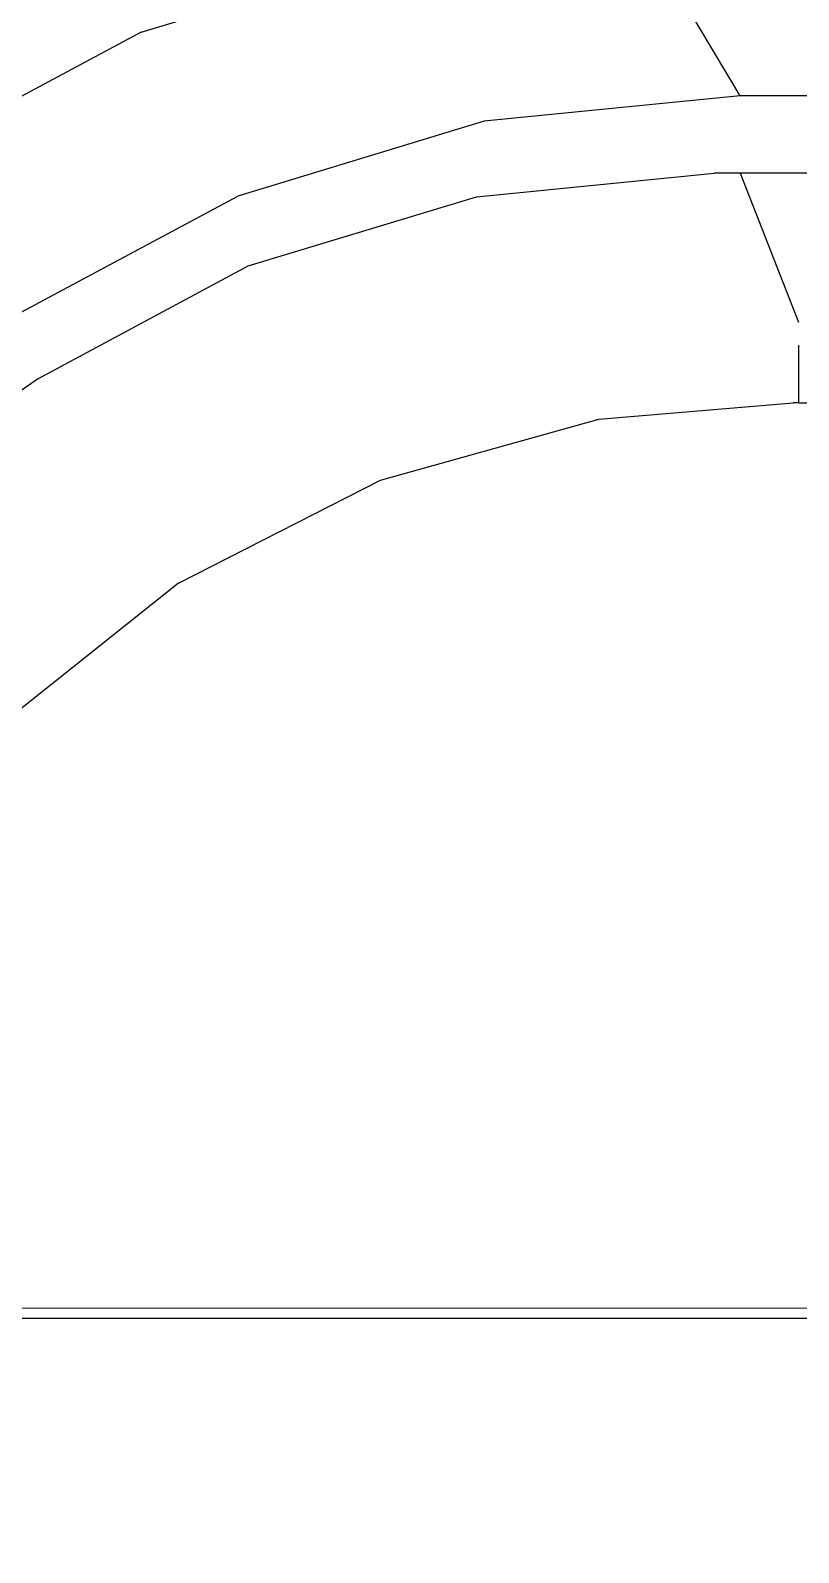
# Model space of a CAD drawing. Extents: x 0 to 230, y -306 to 0.
# Drawn here: x 23.75 to 36.66, y -40.4 to -14.84 of the extents above; entities that cross this region are included whole.
import ezdxf

# ---------------------------------------------------------------- set-up
doc = ezdxf.new("R2010")
doc.units = 0
doc.header["$MEASUREMENT"] = 0
for name, color, linetype in [('Layer1', 252, 'CONTINUOUS'), ('Layer2', 252, 'CONTINUOUS'), ('Layer3', 254, 'CONTINUOUS')]:
    doc.layers.add(name, color=color, linetype=linetype)

msp = doc.modelspace()

# ---------------------------------------------------------------- linework, layer by layer
at = {"layer": 'Layer1', "linetype": 'Continuous', "invisible_edges": 15}
for points in [[(29.924, -13.017, 107.565), (29.924, -13.017, 107.565), (25.962, -15.647, 88.142), (29.765, -14.486, 88.208)], [(25.962, -15.647, 88.142), (25.962, -15.647, 88.142), (26.672, -13.798, 107.487), (29.924, -13.017, 107.565)], [(23.696, -15.032, 107.451), (23.696, -15.032, 107.451), (26.672, -13.798, 107.487), (22.381, -14.168, 125.063)], [(25.962, -15.647, 88.142), (25.962, -15.647, 88.142), (23.696, -15.032, 107.451), (26.672, -13.798, 107.487)], [(30.857, -14.991, 85.992), (30.857, -14.991, 85.992), (29.765, -14.486, 88.208), (33.737, -14.068, 88.321)], [(33.737, -15.488, 83.675), (33.737, -15.488, 83.675), (30.857, -14.991, 85.992), (33.737, -14.068, 88.321)], [(33.737, -15.488, 83.675), (34.057, -15.484, 83.686), (33.869, -14.068, 88.323), (33.737, -14.068, 88.321)], [(34.057, -15.484, 83.686), (33.868, -14.068, 88.323), (196.13, -14.068, 88.323), (195.942, -15.484, 83.686)], [(25.354, -16.639, 85.992), (25.354, -16.639, 85.992), (25.962, -15.647, 88.142), (29.765, -14.486, 88.208)], [(25.354, -16.639, 85.992), (25.354, -16.639, 85.992), (28.044, -15.616, 85.992), (29.765, -14.486, 88.208)], [(30.857, -14.991, 85.992), (30.857, -14.991, 85.992), (28.044, -15.616, 85.992), (29.765, -14.486, 88.208)], [(25.962, -15.647, 88.142), (25.962, -15.647, 88.142), (22.641, -17.382, 88.125), (23.696, -15.032, 107.451)], [(29.77, -15.973, 83.455), (29.77, -15.973, 83.455), (28.044, -15.616, 85.992), (30.857, -14.991, 85.992)], [(33.737, -15.488, 83.675), (33.737, -15.488, 83.675), (29.77, -15.973, 83.455), (30.857, -14.991, 85.992)], [(34.797, -16.724, 65.256), (34.797, -16.724, 65.256), (29.77, -15.973, 83.455), (33.737, -15.488, 83.675)], [(33.737, -15.488, 83.675), (34.057, -15.484, 83.686), (34.797, -16.724, 65.256)], [(194.445, -17.994, 46.393), (35.554, -17.994, 46.393), (34.057, -15.484, 83.686), (195.942, -15.484, 83.686)], [(22.836, -18.046, 85.992), (22.836, -18.046, 85.992), (22.641, -17.382, 88.125), (25.962, -15.647, 88.142)], [(22.836, -18.046, 85.992), (22.836, -18.046, 85.992), (25.354, -16.639, 85.992), (25.962, -15.647, 88.142)], [(28.044, -15.616, 85.992), (28.044, -15.616, 85.992), (28.271, -16.372, 83.406), (25.354, -16.639, 85.992)], [(29.77, -15.973, 83.455), (29.77, -15.973, 83.455), (28.271, -16.372, 83.406), (28.044, -15.616, 85.992)], [(28.687, -17.707, 65.077), (28.687, -17.707, 65.077), (28.271, -16.372, 83.406), (29.77, -15.973, 83.455)], [(29.77, -15.973, 83.455), (29.77, -15.973, 83.455), (28.687, -17.707, 65.077), (31.782, -16.964, 65.151)], [(34.797, -16.724, 65.256), (34.797, -16.724, 65.256), (31.782, -16.964, 65.151), (29.77, -15.973, 83.455)], [(28.271, -16.372, 83.406), (28.271, -16.372, 83.406), (26.197, -17.141, 83.369), (25.354, -16.639, 85.992)], [(28.687, -17.707, 65.077), (28.687, -17.707, 65.077), (25.854, -18.881, 65.042), (28.271, -16.372, 83.406)], [(28.271, -16.372, 83.406), (28.271, -16.372, 83.406), (26.197, -17.141, 83.369), (25.854, -18.881, 65.042)], [(26.197, -17.141, 83.369), (26.197, -17.141, 83.369), (25.354, -16.639, 85.992), (22.836, -18.046, 85.992)], [(34.797, -16.724, 65.256), (31.782, -16.964, 65.151), (35.554, -17.994, 46.393)], [(31.782, -16.964, 65.151), (31.782, -16.964, 65.151), (28.439, -19.33, 46.251), (31.635, -18.394, 46.297)], [(28.439, -19.33, 46.251), (28.439, -19.33, 46.251), (28.687, -17.707, 65.077), (31.782, -16.964, 65.151)], [(35.554, -17.994, 46.393), (35.554, -17.994, 46.393), (31.635, -18.394, 46.297), (31.782, -16.964, 65.151)], [(23.274, -18.712, 83.386), (23.274, -18.712, 83.386), (26.197, -17.141, 83.369), (22.836, -18.046, 85.992)], [(25.854, -18.881, 65.042), (25.854, -18.881, 65.042), (23.274, -18.712, 83.386), (26.197, -17.141, 83.369)], [(28.687, -17.707, 65.077), (28.687, -17.707, 65.077), (25.382, -20.825, 46.242), (28.439, -19.33, 46.251)], [(25.382, -20.825, 46.242), (25.382, -20.825, 46.242), (25.854, -18.881, 65.042), (28.687, -17.707, 65.077)], [(32.625, -18.916, 44.214), (32.625, -18.916, 44.214), (31.635, -18.394, 46.297), (35.554, -17.994, 46.393)], [(35.493, -18.752, 44.069), (35.493, -18.752, 44.069), (32.625, -18.916, 44.214), (35.554, -17.994, 46.393)], [(194.566, -19.509, 41.749), (194.445, -17.994, 46.393), (35.554, -17.994, 46.393), (35.432, -19.509, 41.749)], [(29.886, -19.54, 44.214), (29.886, -19.54, 44.214), (28.439, -19.33, 46.251), (31.635, -18.394, 46.297)], [(29.886, -19.54, 44.214), (29.886, -19.54, 44.214), (32.625, -18.916, 44.214), (31.635, -18.394, 46.297)], [(23.274, -18.712, 83.386), (23.274, -18.712, 83.386), (23.172, -20.523, 65.045), (25.854, -18.881, 65.042)], [(25.854, -18.881, 65.042), (25.854, -18.881, 65.042), (23.172, -20.523, 65.045), (25.382, -20.825, 46.242)], [(35.432, -19.509, 41.749), (35.432, -19.509, 41.749), (32.625, -18.916, 44.214), (35.493, -18.752, 44.069)], [(31.527, -19.882, 41.909), (31.527, -19.882, 41.909), (29.886, -19.54, 44.214), (32.625, -18.916, 44.214)], [(35.432, -19.509, 41.749), (35.432, -19.509, 41.749), (31.527, -19.882, 41.909), (32.625, -18.916, 44.214)], [(25.382, -20.825, 46.242), (25.382, -20.825, 46.242), (24.835, -21.967, 44.214), (28.439, -19.33, 46.251)], [(24.835, -21.967, 44.214), (24.835, -21.967, 44.214), (27.273, -20.562, 44.214), (28.439, -19.33, 46.251)], [(28.439, -19.33, 46.251), (28.439, -19.33, 46.251), (27.273, -20.562, 44.214), (29.886, -19.54, 44.214)], [(30.1, -20.236, 41.98), (30.1, -20.236, 41.98), (27.273, -20.562, 44.214), (29.886, -19.54, 44.214)], [(31.527, -19.882, 41.909), (31.527, -19.882, 41.909), (30.1, -20.236, 41.98), (29.886, -19.54, 44.214)], [(35.432, -19.509, 41.634), (35.432, -19.509, 41.634), (31.527, -19.882, 41.793), (32.834, -21.461, 15.903)], [(32.834, -21.461, 15.903), (32.834, -21.461, 15.903), (36.087, -21.101, 16.857), (35.432, -19.509, 41.634)], [(193.343, -21.095, 16.947), (36.656, -21.095, 16.947), (35.432, -19.509, 41.634), (194.566, -19.509, 41.634)], [(36.087, -21.101, 16.857), (36.656, -21.095, 16.947), (35.432, -19.509, 41.634)], [(31.527, -19.882, 41.793), (31.527, -19.882, 41.793), (30.1, -20.236, 41.864), (31.052, -21.906, 15.589)], [(32.834, -21.461, 15.903), (32.834, -21.461, 15.903), (31.052, -21.906, 15.589), (31.527, -19.882, 41.793)], [(27.273, -20.562, 44.214), (27.273, -20.562, 44.214), (28.612, -20.738, 42.062), (30.1, -20.236, 41.98)], [(30.1, -20.236, 41.864), (30.1, -20.236, 41.864), (28.612, -20.738, 41.946), (29.996, -22.258, 15.463)], [(31.052, -21.906, 15.589), (31.052, -21.906, 15.589), (29.996, -22.258, 15.463), (30.1, -20.236, 41.864)], [(25.382, -20.825, 46.242), (25.382, -20.825, 46.242), (22.361, -23.051, 46.27), (23.172, -20.523, 65.045)], [(28.612, -20.738, 42.062), (28.612, -20.738, 42.062), (24.835, -21.967, 44.214), (27.273, -20.562, 44.214)], [(22.612, -23.733, 44.214), (22.612, -23.733, 44.214), (22.361, -23.051, 46.27), (25.382, -20.825, 46.242)], [(24.835, -21.967, 44.214), (24.835, -21.967, 44.214), (22.612, -23.733, 44.214), (25.382, -20.825, 46.242)], [(25.687, -22.185, 42.22), (25.687, -22.185, 42.22), (28.612, -20.738, 42.062), (24.835, -21.967, 44.214)], [(28.612, -20.738, 41.946), (28.612, -20.738, 41.946), (25.687, -22.185, 42.105), (27.069, -23.621, 15.346)], [(29.996, -22.258, 15.463), (29.996, -22.258, 15.463), (27.069, -23.621, 15.346), (28.612, -20.738, 41.946)], [(36.657, -21.097, 2.254), (17.748, -153.146, 2.254), (17.749, -115.244, 2.254)], [(36.657, -21.097, 2.254), (36.657, -284.905, 2.254), (17.748, -153.146, 2.254)], [(36.657, -21.097, 2.254), (17.749, -115.244, 2.254), (17.752, -39.051, 2.254)], [(17.788, -37.896, 2.254), (17.752, -39.049, 2.254), (36.656, -21.095, 2.254)], [(36.563, -21.095, 2.254), (17.887, -36.835, 2.254), (17.788, -37.896, 2.254)], [(36.563, -21.095, 2.254), (36.656, -21.095, 2.254), (17.788, -37.896, 2.254)], [(18.289, -34.654, 2.254), (17.887, -36.835, 2.254), (36.563, -21.095, 2.254)], [(20.648, -29.64, 2.254), (18.289, -34.654, 2.254), (36.563, -21.095, 2.254)], [(36.563, -21.095, 2.254), (20.648, -29.64, 2.254), (25.174, -24.864, 2.254)], [(25.174, -24.864, 2.254), (30.104, -22.219, 2.254), (36.563, -21.095, 2.254)], [(33.146, -21.402, 15.972), (36.563, -21.095, 2.254), (30.104, -22.219, 2.254)], [(36.563, -21.095, 2.254), (36.087, -21.101, 16.857), (33.146, -21.402, 15.972)], [(36.087, -21.101, 16.857), (36.656, -21.095, 16.947), (36.563, -21.095, 2.254)], [(193.343, -21.095, 2.254), (36.562, -21.095, 2.254), (36.656, -21.095, 16.947), (193.343, -21.095, 16.947)], [(30.104, -22.219, 2.254), (33.146, -21.402, 15.972), (30.105, -22.218, 15.474)], [(22.722, -24.449, 42.393), (22.722, -24.449, 42.393), (22.612, -23.733, 44.214), (24.835, -21.967, 44.214)], [(22.722, -24.449, 42.393), (22.722, -24.449, 42.393), (25.687, -22.185, 42.22), (24.835, -21.967, 44.214)], [(25.687, -22.185, 42.105), (25.687, -22.185, 42.105), (22.722, -24.449, 42.277), (25.171, -24.865, 15.487)], [(27.069, -23.621, 15.346), (27.069, -23.621, 15.346), (25.171, -24.865, 15.487), (25.687, -22.185, 42.105)], [(30, -22.256, 15.464), (30.104, -22.219, 2.254), (25.174, -24.864, 2.254)], [(30, -22.256, 15.464), (30.105, -22.218, 15.474), (30.104, -22.219, 2.254)], [(27.071, -23.62, 15.346), (30, -22.256, 15.464), (25.174, -24.864, 2.254)], [(25.171, -24.865, 15.487), (27.071, -23.62, 15.346), (25.174, -24.864, 2.254)], [(22.722, -24.449, 42.277), (22.722, -24.449, 42.277), (22.2, -27.609, 16.262), (24.48, -25.405, 15.594)], [(25.171, -24.865, 15.487), (25.171, -24.865, 15.487), (24.48, -25.405, 15.594), (22.722, -24.449, 42.277)], [(24.48, -25.404, 15.594), (25.174, -24.864, 2.254), (20.648, -29.64, 2.254)], [(24.48, -25.404, 15.594), (25.171, -24.865, 15.487), (25.174, -24.864, 2.254)], [(22.191, -27.619, 16.266), (24.48, -25.404, 15.594), (20.648, -29.64, 2.254)]]:
    msp.add_3dface(points, dxfattribs=at)
at = {"layer": 'Layer2', "linetype": 'Continuous'}
for points, invisible_edges in [([(25.156, -13.758, 85.377), (25.156, -13.758, 85.377), (19.726, -14.993, 105.356), (22.877, -13.088, 105.354)], 15), ([(31.504, -14.845, 63.339), (31.504, -14.845, 63.339), (29.718, -13.627, 84.015), (33.982, -13.196, 84.014)], 11), ([(31.504, -14.845, 63.339), (33.982, -13.196, 84.014), (34.037, -13.196, 84.014), (35.675, -15.941, 43.217)], 15), ([(25.156, -13.758, 85.377), (25.156, -13.758, 85.377), (21.185, -15.882, 85.376), (19.726, -14.993, 105.356)], 13), ([(21.185, -15.882, 85.376), (21.185, -15.882, 85.376), (25.183, -13.824, 85.074), (25.156, -13.758, 85.377)], 15), ([(29.718, -13.627, 84.015), (29.718, -13.627, 84.015), (25.61, -14.871, 84.017), (25.596, -14.838, 84.17)], 15), ([(31.504, -14.845, 63.339), (31.504, -14.845, 63.339), (25.61, -14.871, 84.017), (29.718, -13.627, 84.015)], 11), ([(25.183, -13.824, 85.074), (25.183, -13.824, 85.074), (21.225, -15.942, 85.073), (21.185, -15.882, 85.376)], 15), ([(21.225, -15.942, 85.073), (21.225, -15.942, 85.073), (25.251, -13.987, 84.79), (25.183, -13.824, 85.074)], 15), ([(25.251, -13.987, 84.79), (25.251, -13.987, 84.79), (21.323, -16.089, 84.789), (21.225, -15.942, 85.073)], 15), ([(21.323, -16.089, 84.789), (21.323, -16.089, 84.789), (25.353, -14.232, 84.577), (25.251, -13.987, 84.79)], 15), ([(25.353, -14.232, 84.577), (25.353, -14.232, 84.577), (21.47, -16.309, 84.577), (21.323, -16.089, 84.789)], 15), ([(21.47, -16.309, 84.577), (21.47, -16.309, 84.577), (22.747, -15.86, 84.469), (25.353, -14.232, 84.577)], 15), ([(25.353, -14.232, 84.577), (25.353, -14.232, 84.577), (22.747, -15.86, 84.469), (26.083, -14.272, 84.467)], 15), ([(26.083, -14.272, 84.467), (26.083, -14.272, 84.467), (25.513, -14.637, 84.415), (22.747, -15.86, 84.469)], 15), ([(22.747, -15.86, 84.469), (22.747, -15.86, 84.469), (21.689, -16.682, 84.416), (25.513, -14.637, 84.415)], 15), ([(21.689, -16.682, 84.416), (21.689, -16.682, 84.416), (25.563, -14.756, 84.311), (25.513, -14.637, 84.415)], 15), ([(21.689, -16.682, 84.416), (21.689, -16.682, 84.416), (21.76, -16.788, 84.312), (25.563, -14.756, 84.311)], 15), ([(25.563, -14.756, 84.311), (25.563, -14.756, 84.311), (25.596, -14.838, 84.17), (21.76, -16.788, 84.312)], 15), ([(25.596, -14.838, 84.17), (25.596, -14.838, 84.17), (21.809, -16.861, 84.172), (21.76, -16.788, 84.312)], 15), ([(21.809, -16.861, 84.172), (21.809, -16.861, 84.172), (25.61, -14.871, 84.017), (25.596, -14.838, 84.17)], 15), ([(21.829, -16.891, 84.019), (21.829, -16.891, 84.019), (21.809, -16.861, 84.172), (25.61, -14.871, 84.017)], 15), ([(25.61, -14.871, 84.017), (25.61, -14.871, 84.017), (21.829, -16.891, 84.019), (24.9, -16.981, 63.217)], 13), ([(28.056, -15.673, 63.256), (28.056, -15.673, 63.256), (24.9, -16.981, 63.217), (25.61, -14.871, 84.017)], 15), ([(25.61, -14.871, 84.017), (25.61, -14.871, 84.017), (28.056, -15.673, 63.256), (31.504, -14.845, 63.339)], 15), ([(31.374, -16.367, 43.21), (31.374, -16.367, 43.21), (28.056, -15.673, 63.256), (31.504, -14.845, 63.339)], 15), ([(35.675, -15.941, 43.217), (35.675, -15.941, 43.217), (31.374, -16.367, 43.21), (31.504, -14.845, 63.339)], 13), ([(27.235, -17.623, 43.207), (27.235, -17.623, 43.207), (24.9, -16.981, 63.217), (28.056, -15.673, 63.256)], 15), ([(31.374, -16.367, 43.21), (31.374, -16.367, 43.21), (27.235, -17.623, 43.207), (28.056, -15.673, 63.256)], 13), ([(31.374, -16.366, 43.21), (31.374, -16.366, 43.21), (35.675, -16.072, 42.781), (35.675, -15.939, 43.217)], 15), ([(31.389, -16.441, 42.894), (31.389, -16.441, 42.894), (31.374, -16.366, 43.21), (35.675, -16.072, 42.781)], 15), ([(35.675, -16.204, 42.603), (35.675, -16.204, 42.603), (31.389, -16.441, 42.894), (35.675, -16.072, 42.781)], 15), ([(194.324, -16.072, 42.781), (194.324, -15.941, 43.217), (35.675, -15.941, 43.217), (35.675, -16.072, 42.781)], 15), ([(35.675, -16.204, 42.603), (35.675, -16.072, 42.781), (194.324, -16.072, 42.781), (194.324, -16.204, 42.603)], 15), ([(31.426, -16.627, 42.6), (31.426, -16.627, 42.6), (31.389, -16.441, 42.894), (35.675, -16.204, 42.603)], 15), ([(35.675, -16.385, 42.448), (35.675, -16.385, 42.448), (31.426, -16.627, 42.6), (35.675, -16.204, 42.603)], 15), ([(194.324, -16.385, 42.448), (194.324, -16.204, 42.603), (35.675, -16.204, 42.603), (35.675, -16.385, 42.448)], 15), ([(27.235, -17.622, 43.207), (27.235, -17.622, 43.207), (31.389, -16.441, 42.894), (31.374, -16.366, 43.21)], 15), ([(27.235, -17.622, 43.207), (27.235, -17.622, 43.207), (27.264, -17.693, 42.891), (31.389, -16.441, 42.894)], 15), ([(31.389, -16.441, 42.894), (31.389, -16.441, 42.894), (31.426, -16.627, 42.6), (27.264, -17.693, 42.891)], 15), ([(31.481, -16.905, 42.388), (31.481, -16.905, 42.388), (31.426, -16.627, 42.6), (35.675, -16.385, 42.448)], 15), ([(35.675, -16.385, 42.448), (35.675, -16.385, 42.448), (33.524, -16.894, 42.293), (31.481, -16.905, 42.388)], 15), ([(35.675, -16.385, 42.448), (35.675, -16.385, 42.448), (35.18, -16.806, 42.29), (33.524, -16.894, 42.293)], 15), ([(35.237, -16.806, 42.29), (35.237, -16.806, 42.29), (35.18, -16.806, 42.29), (35.675, -16.385, 42.448)], 15), ([(35.675, -16.804, 42.29), (35.675, -16.804, 42.29), (35.237, -16.806, 42.29), (35.675, -16.385, 42.448)], 15), ([(35.675, -16.804, 42.29), (35.675, -16.385, 42.448), (194.324, -16.385, 42.448), (194.324, -16.804, 42.29)], 15), ([(27.264, -17.693, 42.891), (27.264, -17.693, 42.891), (27.337, -17.869, 42.599), (31.426, -16.627, 42.6)], 15), ([(27.337, -17.869, 42.599), (27.337, -17.869, 42.599), (31.481, -16.905, 42.388), (31.426, -16.627, 42.6)], 15), ([(33.524, -16.894, 42.293), (33.524, -16.894, 42.293), (35.237, -16.964, 42.24), (35.237, -16.806, 42.29)], 15), ([(35.675, -16.804, 42.29), (35.675, -16.804, 42.29), (35.675, -16.961, 42.241), (35.237, -16.806, 42.29)], 15), ([(35.675, -16.961, 42.241), (35.237, -16.964, 42.24), (35.237, -16.806, 42.29), (35.675, -16.961, 42.241)], 15), ([(194.324, -16.961, 42.241), (194.324, -16.804, 42.29), (35.675, -16.804, 42.29), (35.675, -16.961, 42.241)], 15), ([(24.9, -16.981, 63.217), (24.9, -16.981, 63.217), (21.914, -18.81, 63.22), (21.829, -16.891, 84.019)], 15), ([(27.235, -17.623, 43.207), (27.235, -17.623, 43.207), (21.914, -18.81, 63.22), (24.9, -16.981, 63.217)], 15), ([(31.481, -16.905, 42.388), (31.481, -16.905, 42.388), (27.446, -18.13, 42.387), (27.337, -17.869, 42.599)], 15), ([(29.85, -17.564, 42.299), (29.85, -17.564, 42.299), (27.446, -18.13, 42.387), (31.481, -16.905, 42.388)], 15), ([(33.524, -16.894, 42.293), (33.524, -16.894, 42.293), (29.85, -17.564, 42.299), (31.481, -16.905, 42.388)], 15), ([(29.85, -17.564, 42.299), (29.85, -17.564, 42.299), (31.195, -17.383, 42.244), (33.524, -16.894, 42.293)], 15), ([(31.195, -17.383, 42.244), (31.195, -17.383, 42.244), (33.524, -16.894, 42.293), (35.237, -16.964, 42.24)], 15), ([(35.237, -16.964, 42.24), (35.237, -16.964, 42.24), (35.237, -17.104, 42.134), (31.195, -17.383, 42.244)], 15), ([(31.195, -17.383, 42.244), (31.195, -17.383, 42.244), (31.22, -17.511, 42.139), (35.237, -17.104, 42.134)], 15), ([(31.22, -17.511, 42.139), (31.22, -17.511, 42.139), (35.236, -17.199, 41.986), (35.237, -17.104, 42.134)], 15), ([(35.236, -17.199, 41.986), (35.236, -17.199, 41.986), (35.237, -17.104, 42.134), (35.675, -17.199, 41.984)], 15), ([(35.675, -17.103, 42.134), (35.675, -17.103, 42.134), (35.675, -16.961, 42.241), (35.237, -16.964, 42.24)], 15), ([(35.675, -17.103, 42.134), (35.675, -17.103, 42.134), (35.237, -17.104, 42.134), (35.237, -16.964, 42.24)], 15), ([(35.675, -17.199, 41.984), (35.675, -17.199, 41.984), (35.237, -17.104, 42.134), (35.675, -17.103, 42.134)], 15), ([(35.675, -16.961, 42.241), (35.675, -17.103, 42.134), (194.324, -17.103, 42.134), (194.324, -16.961, 42.241)], 15), ([(35.675, -17.199, 41.984), (35.675, -17.103, 42.134), (194.324, -17.103, 42.134), (194.324, -17.199, 41.984)], 15), ([(31.22, -17.511, 42.139), (31.22, -17.511, 42.139), (31.237, -17.598, 41.996), (35.236, -17.199, 41.986)], 15), ([(31.237, -17.598, 41.996), (31.237, -17.598, 41.996), (35.236, -17.237, 41.825), (35.236, -17.199, 41.986)], 15), ([(35.236, -17.237, 41.825), (35.236, -17.237, 41.825), (31.244, -17.633, 41.841), (31.237, -17.598, 41.996)], 15), ([(36.562, -19.741, 2.749), (36.562, -19.741, 2.749), (31.244, -17.634, 41.726), (35.236, -17.238, 41.71)], 11), ([(35.676, -17.236, 41.825), (35.676, -17.236, 41.825), (35.236, -17.199, 41.986), (35.675, -17.199, 41.984)], 15), ([(35.236, -17.237, 41.825), (35.236, -17.237, 41.825), (35.236, -17.199, 41.986), (35.676, -17.236, 41.825)], 15), ([(35.676, -17.238, 41.709), (35.236, -17.238, 41.71), (36.562, -19.741, 2.749), (36.656, -19.741, 2.749)], 14), ([(194.324, -17.236, 41.825), (194.324, -17.199, 41.984), (35.675, -17.199, 41.984), (35.676, -17.236, 41.825)], 15), ([(35.676, -17.238, 41.709), (36.656, -19.741, 2.749), (193.343, -19.741, 2.749), (194.324, -17.238, 41.709)], 2), ([(21.914, -18.81, 63.22), (21.914, -18.81, 63.22), (23.436, -19.655, 43.206), (27.235, -17.623, 43.207)], 11), ([(23.436, -19.654, 43.206), (23.436, -19.654, 43.206), (27.264, -17.693, 42.891), (27.235, -17.622, 43.207)], 15), ([(26.072, -19.002, 42.308), (26.072, -19.002, 42.308), (27.446, -18.13, 42.387), (29.85, -17.564, 42.299)], 15), ([(27.318, -18.571, 42.25), (27.318, -18.571, 42.25), (26.072, -19.002, 42.308), (29.85, -17.564, 42.299)], 15), ([(27.318, -18.571, 42.25), (27.318, -18.571, 42.25), (29.85, -17.564, 42.299), (31.195, -17.383, 42.244)], 15), ([(31.195, -17.383, 42.244), (31.195, -17.383, 42.244), (31.22, -17.511, 42.139), (27.318, -18.571, 42.25)], 15), ([(27.364, -18.685, 42.145), (27.364, -18.685, 42.145), (27.318, -18.571, 42.25), (31.22, -17.511, 42.139)], 15), ([(31.22, -17.511, 42.139), (31.22, -17.511, 42.139), (31.237, -17.598, 41.996), (27.364, -18.685, 42.145)], 15), ([(31.237, -17.598, 41.996), (31.237, -17.598, 41.996), (27.396, -18.762, 42.006), (27.364, -18.685, 42.145)], 15), ([(27.396, -18.762, 42.006), (27.396, -18.762, 42.006), (31.244, -17.633, 41.841), (31.237, -17.598, 41.996)], 15), ([(31.244, -17.633, 41.841), (31.244, -17.633, 41.841), (27.409, -18.794, 41.857), (27.396, -18.762, 42.006)], 15), ([(32.57, -20.138, 2.727), (32.57, -20.138, 2.727), (27.409, -18.795, 41.741), (31.244, -17.634, 41.726)], 11), ([(31.244, -17.634, 41.726), (31.244, -17.634, 41.726), (32.57, -20.138, 2.727), (36.562, -19.741, 2.749)], 15), ([(27.264, -17.693, 42.891), (27.264, -17.693, 42.891), (23.479, -19.718, 42.89), (23.436, -19.654, 43.206)], 15), ([(23.479, -19.718, 42.89), (23.479, -19.718, 42.89), (27.337, -17.869, 42.599), (27.264, -17.693, 42.891)], 15), ([(27.337, -17.869, 42.599), (27.337, -17.869, 42.599), (23.585, -19.876, 42.598), (23.479, -19.718, 42.89)], 15), ([(23.585, -19.876, 42.598), (23.585, -19.876, 42.598), (27.446, -18.13, 42.387), (27.337, -17.869, 42.599)], 15), ([(27.446, -18.13, 42.387), (27.446, -18.13, 42.387), (23.742, -20.111, 42.387), (23.585, -19.876, 42.598)], 15), ([(23.742, -20.111, 42.387), (23.742, -20.111, 42.387), (26.072, -19.002, 42.308), (27.446, -18.13, 42.387)], 15), ([(23.754, -20.492, 42.256), (23.754, -20.492, 42.256), (26.072, -19.002, 42.308), (27.318, -18.571, 42.25)], 15), ([(27.318, -18.571, 42.25), (27.318, -18.571, 42.25), (27.364, -18.685, 42.145), (23.754, -20.492, 42.256)], 15), ([(23.819, -20.59, 42.151), (23.819, -20.59, 42.151), (23.754, -20.492, 42.256), (27.364, -18.685, 42.145)], 15), ([(23.819, -20.59, 42.151), (23.819, -20.59, 42.151), (27.396, -18.762, 42.006), (27.364, -18.685, 42.145)], 15), ([(27.396, -18.762, 42.006), (27.396, -18.762, 42.006), (23.863, -20.656, 42.015), (23.819, -20.59, 42.151)], 15), ([(23.863, -20.656, 42.015), (23.863, -20.656, 42.015), (27.409, -18.794, 41.857), (27.396, -18.762, 42.006)], 15), ([(23.881, -20.683, 41.869), (23.881, -20.683, 41.869), (23.863, -20.656, 42.015), (27.409, -18.794, 41.857)], 15), ([(25.204, -23.189, 2.716), (25.204, -23.189, 2.716), (23.881, -20.684, 41.754), (27.409, -18.795, 41.741)], 11), ([(28.728, -21.304, 2.715), (28.728, -21.304, 2.715), (25.204, -23.189, 2.716), (27.409, -18.795, 41.741)], 15), ([(27.409, -18.795, 41.741), (27.409, -18.795, 41.741), (28.728, -21.304, 2.715), (32.57, -20.138, 2.727)], 15), ([(23.119, -20.776, 42.315), (23.119, -20.776, 42.315), (23.754, -20.492, 42.256), (26.072, -19.002, 42.308)], 15), ([(26.072, -19.002, 42.308), (26.072, -19.002, 42.308), (23.119, -20.776, 42.315), (23.742, -20.111, 42.387)], 15), ([(32.57, -20.14, 2.727), (32.648, -20.531, 1.241), (36.563, -20.125, 1.282), (36.562, -19.743, 2.749)], 15), ([(36.562, -19.743, 2.749), (36.656, -19.743, 2.749), (36.656, -20.125, 1.282), (36.563, -20.125, 1.282)], 15), ([(28.728, -21.306, 2.715), (32.57, -20.14, 2.727), (32.648, -20.531, 1.241), (28.882, -21.678, 1.233)], 15), ([(32.648, -20.531, 1.241), (33.3, -21.371, -0.005), (36.563, -21.095, -0.005), (36.563, -20.125, 1.282)], 13), ([(36.563, -20.125, 1.282), (36.656, -20.125, 1.282), (36.656, -21.095, -0.005), (36.563, -21.095, -0.005)], 11), ([(36.656, -20.126, 1.282), (36.656, -21.095, -0.005), (115, -21.096, -0.005), (115, -20.126, 1.281)], 12), ([(20.626, -23.065, 42.26), (20.626, -23.065, 42.26), (23.119, -20.776, 42.315), (23.754, -20.492, 42.256)], 15), ([(20.626, -23.065, 42.26), (20.626, -23.065, 42.26), (23.819, -20.59, 42.151), (23.754, -20.492, 42.256)], 15), ([(23.819, -20.59, 42.151), (23.819, -20.59, 42.151), (20.706, -23.145, 42.155), (20.626, -23.065, 42.26)], 15), ([(20.706, -23.145, 42.155), (20.706, -23.145, 42.155), (23.863, -20.656, 42.015), (23.819, -20.59, 42.151)], 15), ([(23.863, -20.656, 42.015), (23.863, -20.656, 42.015), (20.761, -23.2, 42.02), (20.706, -23.145, 42.155)], 15), ([(20.761, -23.2, 42.02), (20.761, -23.2, 42.02), (23.217, -21.146, 41.871), (23.863, -20.656, 42.015)], 15), ([(23.863, -20.656, 42.015), (23.863, -20.656, 42.015), (23.881, -20.683, 41.869), (23.217, -21.146, 41.871)], 15), ([(23.881, -20.684, 41.754), (23.881, -20.684, 41.754), (23.217, -21.147, 41.755), (25.204, -23.189, 2.716)], 13), ([(28.882, -21.678, 1.233), (29.632, -22.395, -0.005), (33.3, -21.371, -0.005), (32.648, -20.531, 1.241)], 13), ([(17.466, -40.401, -0.005), (115, -21.097, -0.005), (36.656, -21.095, -0.005)], 15), ([(17.466, -40.216, -0.005), (33.3, -21.371, -0.005), (36.563, -21.095, -0.005)], 15), ([(17.466, -40.401, -0.005), (17.466, -40.216, -0.005), (36.563, -21.095, -0.005), (36.656, -21.095, -0.005)], 15), ([(212.534, -40.403, -0.005), (17.466, -40.401, -0.005), (115, -21.097, -0.005)], 15), ([(25.204, -23.189, 2.716), (25.204, -23.189, 2.716), (20.783, -23.224, 41.761), (23.217, -21.147, 41.755)], 11), ([(17.466, -40.216, -0.005), (29.632, -22.395, -0.005), (33.3, -21.371, -0.005)], 15), ([(25.204, -23.192, 2.716), (28.728, -21.306, 2.715), (28.882, -21.678, 1.233), (25.427, -23.526, 1.234)], 15), ([(25.427, -23.526, 1.234), (26.234, -24.125, -0.005), (29.632, -22.395, -0.005), (28.882, -21.678, 1.233)], 13), ([(17.466, -40.216, -0.005), (26.234, -24.125, -0.005), (29.632, -22.395, -0.005)], 15), ([(20.783, -23.224, 41.761), (20.783, -23.224, 41.761), (22.098, -25.74, 2.728), (25.204, -23.189, 2.716)], 15), ([(22.098, -25.743, 2.728), (25.204, -23.192, 2.716), (25.427, -23.526, 1.234), (22.381, -26.024, 1.242)], 15), ([(22.381, -26.024, 1.242), (25.427, -23.526, 1.234), (26.234, -24.125, -0.005), (23.252, -26.501, -0.005)], 11), ([(17.466, -40.216, -0.005), (23.252, -26.501, -0.005), (26.234, -24.125, -0.005)], 15), ([(212.534, -40.403, -0.005), (17.466, -153.146, -0.005), (17.466, -40.401, -0.005)], 15)]:
    msp.add_3dface(points, dxfattribs=dict(at, invisible_edges=invisible_edges))
msp.add_3dface([(194.324, -15.941, 43.217), (35.675, -15.941, 43.217), (34.037, -13.196, 84.014), (195.962, -13.196, 84.014)], dxfattribs=at)
at = {"layer": 'Layer3', "linetype": 'Continuous'}
for points, invisible_edges in [([(194.772, -7.619, 206.341), (34.311, -8.535, 206.341), (6.378, -36.468, 206.341), (223.622, -36.468, 206.341)], 15), ([(34.311, -8.535, 206.341), (34.311, -8.535, 206.341), (27.76, -8.602, 206.341), (6.378, -36.468, 206.341)], 15), ([(6.378, -36.468, 206.341), (6.378, -36.468, 206.341), (7.361, -29, 206.341), (27.76, -8.602, 206.341)], 13), ([(27.76, -8.602, 206.341), (27.76, -8.602, 206.341), (20.802, -11.483, 206.341), (7.361, -29, 206.341)], 13), ([(213.66, -17.58, 208.561), (207.537, -13.008, 208.561), (22.463, -13.008, 208.561), (16.34, -17.58, 208.561)], 10), ([(11.767, -23.703, 208.561), (16.34, -17.58, 208.561), (213.66, -17.58, 208.561), (218.233, -23.703, 208.561)], 10), ([(220.877, -30.874, 208.561), (218.233, -23.703, 208.561), (11.767, -23.703, 208.561), (9.123, -30.874, 208.561)], 10), ([(8.541, -36.412, 208.561), (9.123, -30.874, 208.561), (220.877, -30.874, 208.561), (221.459, -36.412, 208.561)], 10)]:
    msp.add_3dface(points, dxfattribs=dict(at, invisible_edges=invisible_edges))
for points in [[(221.459, -269.588, 208.561), (8.541, -269.588, 208.561), (8.541, -36.283, 208.561), (221.459, -36.412, 208.561)], [(6.378, -269.532, 206.341), (6.378, -36.468, 206.341), (223.622, -36.468, 206.341), (223.622, -269.532, 206.341)]]:
    msp.add_3dface(points, dxfattribs=at)

doc.saveas('drawing.dxf')
